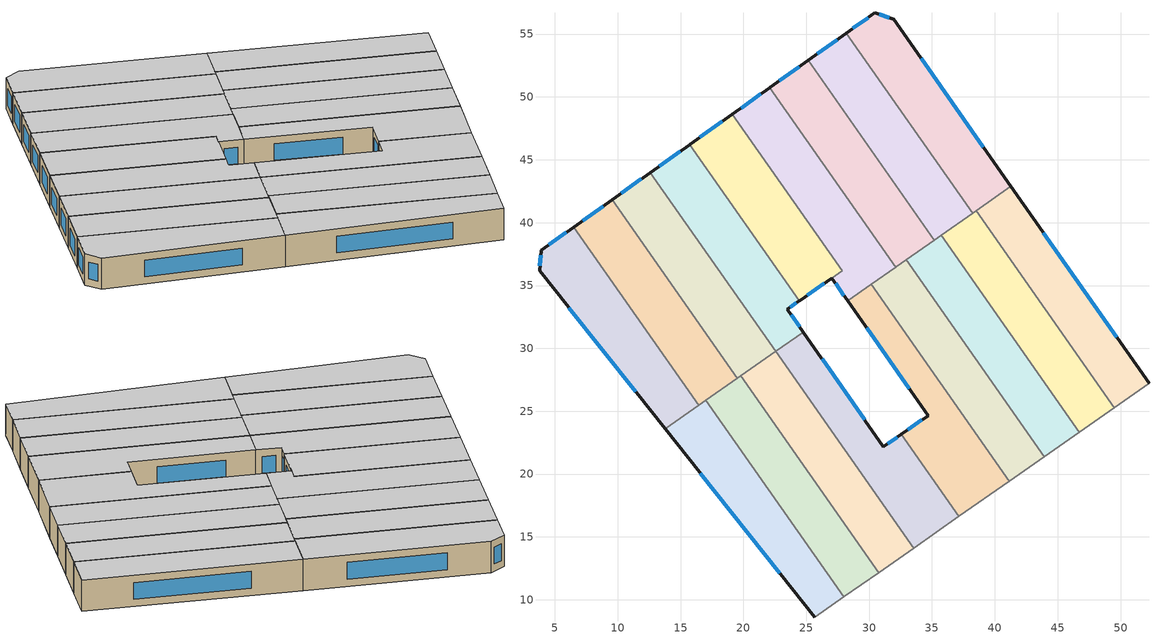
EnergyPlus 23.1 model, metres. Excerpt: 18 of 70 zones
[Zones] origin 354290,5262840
14d60b1d01263fcb_F0_dwelling_0
 floor ground (EU_floor_Construction): 31.96,56.18 41.28,42.88 38.23,40.74 28.18,55.07 30.47,56.7 z0
 wall outside (EU_wall_Construction): 41.28,42.88 31.96,56.18 30.47,56.7 28.18,55.07 z0:3
 wall to 14d60b1d01263fcb_F0_dwelling_1 (EU_wall_Construction): 28.18,55.07 38.23,40.74 z0:3
 wall to 14d60b1d01263fcb_F0_dwelling_9 (EU_wall_Construction): 38.51,40.93 41.28,42.88 z0:3
 wall to 14d60b1d01263fcb_F0_dwelling_10 (EU_wall_Construction): 38.23,40.74 38.51,40.93 z0:3
 window (EU_Window_Construction): 29.93,56.31 28.72,55.45 / 31.61,56.3 30.82,56.58 / 39.09,46 34.15,53.06 z0.7:2.3
 ceiling to 14d60b1d01263fcb_F1_dwelling_0 (EU_floor_Construction): 41.28,42.88 31.96,56.18 30.47,56.7 28.18,55.07 38.23,40.74 z3
14d60b1d01263fcb_F0_dwelling_1
 floor ground (EU_floor_Construction): 28.18,55.07 38.23,40.74 35.19,38.61 25.16,52.92 z0
 wall outside (EU_wall_Construction): 28.18,55.07 25.16,52.92 z0:3
 wall to 14d60b1d01263fcb_F0_dwelling_2 (EU_wall_Construction): 25.16,52.92 35.19,38.61 z0:3
 wall to 14d60b1d01263fcb_F0_dwelling_10 (EU_wall_Construction): 35.73,38.99 38.23,40.74 z0:3
 wall to 14d60b1d01263fcb_F0_dwelling_11 (EU_wall_Construction): 35.19,38.61 35.73,38.99 z0:3
 window (EU_Window_Construction): 27.47,54.57 25.87,53.43 z0.7:2.3
 ceiling to 14d60b1d01263fcb_F1_dwelling_1 (EU_floor_Construction): 38.23,40.74 28.18,55.07 25.16,52.92 35.19,38.61 z3
14d60b1d01263fcb_F0_dwelling_10
 floor ground (EU_floor_Construction): 38.51,40.93 49.48,25.28 46.71,23.33 35.73,38.99 z0
 wall to 14d60b1d01263fcb_F0_dwelling_9 (EU_wall_Construction): 49.48,25.28 38.51,40.93 z0:3
 wall adiabatic (EU_wall_Construction): 46.71,23.33 49.48,25.28 z0:3
 wall to 14d60b1d01263fcb_F0_dwelling_11 (EU_wall_Construction): 35.73,38.99 46.71,23.33 z0:3
 ceiling to 14d60b1d01263fcb_F1_dwelling_10 (EU_floor_Construction): 49.48,25.28 38.51,40.93 35.73,38.99 46.71,23.33 z3
14d60b1d01263fcb_F0_dwelling_11
 floor ground (EU_floor_Construction): 35.73,38.99 46.71,23.33 43.93,21.39 32.96,37.04 z0
 wall adiabatic (EU_wall_Construction): 43.93,21.39 46.71,23.33 z0:3
 wall to 14d60b1d01263fcb_F0_dwelling_12 (EU_wall_Construction): 32.96,37.04 43.93,21.39 z0:3
 wall to 14d60b1d01263fcb_F0_dwelling_2 (EU_wall_Construction): 35.19,38.61 32.96,37.04 z0:3
 ceiling to 14d60b1d01263fcb_F1_dwelling_11 (EU_floor_Construction): 46.71,23.33 35.73,38.99 32.96,37.04 43.93,21.39 z3
14d60b1d01263fcb_F0_dwelling_12
 floor ground (EU_floor_Construction): 32.96,37.04 43.93,21.39 41.16,19.45 30.18,35.1 z0
 wall adiabatic (EU_wall_Construction): 41.16,19.45 43.93,21.39 z0:3
 wall to 14d60b1d01263fcb_F0_dwelling_13 (EU_wall_Construction): 30.18,35.1 41.16,19.45 z0:3
 wall to 14d60b1d01263fcb_F0_dwelling_3 (EU_wall_Construction): 32.12,36.45 30.18,35.1 z0:3
 wall to 14d60b1d01263fcb_F0_dwelling_2 (EU_wall_Construction): 32.96,37.04 32.16,36.48 32.12,36.45 z0:3
 ceiling to 14d60b1d01263fcb_F1_dwelling_12 (EU_floor_Construction): 43.93,21.39 32.96,37.04 30.18,35.1 41.16,19.45 z3
14d60b1d01263fcb_F0_dwelling_13
 floor ground (EU_floor_Construction): 30.18,35.1 41.16,19.45 37.14,16.64 32.56,23.17 34.69,24.66 28.3,33.78 z0
 wall outside (EU_wall_Construction): 28.3,33.78 34.69,24.66 32.56,23.17 z0:3
 wall adiabatic (EU_wall_Construction): 37.14,16.64 41.16,19.45 z0:3
 wall to 14d60b1d01263fcb_F0_dwelling_14 (EU_wall_Construction): 32.56,23.17 37.14,16.64 z0:3
 wall to 14d60b1d01263fcb_F0_dwelling_3 (EU_wall_Construction): 30.18,35.1 28.3,33.78 z0:3
 window (EU_Window_Construction): 29.8,31.63 33.19,26.8 / 34.19,24.31 33.06,23.52 z0.7:2.3
 ceiling to 14d60b1d01263fcb_F1_dwelling_13 (EU_floor_Construction): 41.16,19.45 30.18,35.1 28.3,33.78 34.69,24.66 32.56,23.17 37.14,16.64 z3
14d60b1d01263fcb_F0_dwelling_14
 floor ground (EU_floor_Construction): 32.56,23.17 37.14,16.64 33.54,14.12 22.57,29.76 24.76,31.3 31.14,22.19 z0
 wall outside (EU_wall_Construction): 32.56,23.17 31.14,22.19 24.76,31.3 z0:3
 wall adiabatic (EU_wall_Construction): 33.54,14.12 37.14,16.64 z0:3
 wall to 14d60b1d01263fcb_F0_dwelling_15 (EU_wall_Construction): 22.57,29.76 33.54,14.12 z0:3
 wall to 14d60b1d01263fcb_F0_dwelling_5 (EU_wall_Construction): 24.76,31.3 22.57,29.76 z0:3
 window (EU_Window_Construction): 29.64,24.33 26.26,29.16 / 32.22,22.94 31.48,22.42 z0.7:2.3
 ceiling to 14d60b1d01263fcb_F1_dwelling_14 (EU_floor_Construction): 37.14,16.64 32.56,23.17 31.14,22.19 24.76,31.3 22.57,29.76 33.54,14.12 z3
14d60b1d01263fcb_F0_dwelling_15
 floor ground (EU_floor_Construction): 22.57,29.76 33.54,14.12 30.76,12.17 19.8,27.82 z0
 wall adiabatic (EU_wall_Construction): 30.76,12.17 33.54,14.12 z0:3
 wall to 14d60b1d01263fcb_F0_dwelling_16 (EU_wall_Construction): 19.8,27.82 30.76,12.17 z0:3
 wall to 14d60b1d01263fcb_F0_dwelling_6 (EU_wall_Construction): 22.56,29.76 19.8,27.82 z0:3
 ceiling to 14d60b1d01263fcb_F1_dwelling_15 (EU_floor_Construction): 33.54,14.12 22.57,29.76 19.8,27.82 30.76,12.17 z3
14d60b1d01263fcb_F0_dwelling_16
 floor ground (EU_floor_Construction): 19.8,27.82 30.76,12.17 27.98,10.23 17.02,25.87 z0
 wall adiabatic (EU_wall_Construction): 27.98,10.23 30.76,12.17 z0:3
 wall to 14d60b1d01263fcb_F0_dwelling_17 (EU_wall_Construction): 17.02,25.87 27.98,10.23 z0:3
 wall to 14d60b1d01263fcb_F0_dwelling_7 (EU_wall_Construction): 19.51,27.61 17.02,25.87 z0:3
 wall to 14d60b1d01263fcb_F0_dwelling_6 (EU_wall_Construction): 19.8,27.82 19.51,27.62 z0:3
 ceiling to 14d60b1d01263fcb_F1_dwelling_16 (EU_floor_Construction): 30.76,12.17 19.8,27.82 17.02,25.87 27.98,10.23 z3
14d60b1d01263fcb_F0_dwelling_17
 floor ground (EU_floor_Construction): 17.02,25.87 27.98,10.23 25.67,8.61 13.77,23.59 z0
 wall outside (EU_wall_Construction): 13.77,23.59 25.67,8.61 z0:3
 wall adiabatic (EU_wall_Construction): 25.67,8.61 27.98,10.23 z0:3
 wall to 14d60b1d01263fcb_F0_dwelling_8 (EU_wall_Construction): 16.45,25.47 13.77,23.59 z0:3
 wall to 14d60b1d01263fcb_F0_dwelling_7 (EU_wall_Construction): 17.02,25.87 16.45,25.47 z0:3
 window (EU_Window_Construction): 16.57,20.07 22.88,12.13 z0.7:2.3
 ceiling to 14d60b1d01263fcb_F1_dwelling_17 (EU_floor_Construction): 27.98,10.23 17.02,25.87 13.77,23.59 25.67,8.61 z3
14d60b1d01263fcb_F0_dwelling_2
 floor ground (EU_floor_Construction): 25.16,52.92 35.19,38.61 32.16,36.48 32.12,36.45 22.1,50.74 22.14,50.77 z0
 wall outside (EU_wall_Construction): 25.16,52.92 22.14,50.77 22.1,50.74 z0:3
 wall to 14d60b1d01263fcb_F0_dwelling_3 (EU_wall_Construction): 22.1,50.74 32.12,36.45 z0:3
 window (EU_Window_Construction): 24.45,52.42 22.85,51.28 z0.7:2.3
 ceiling to 14d60b1d01263fcb_F1_dwelling_2 (EU_floor_Construction): 35.19,38.61 25.16,52.92 22.14,50.77 22.1,50.74 32.12,36.45 32.16,36.48 z3
14d60b1d01263fcb_F0_dwelling_3
 floor ground (EU_floor_Construction): 22.1,50.74 32.12,36.45 28.3,33.78 27.03,35.59 27.85,36.16 19.11,48.62 z0
 wall outside (EU_wall_Construction): 22.1,50.74 19.11,48.62 / 27.03,35.59 28.3,33.78 z0:3
 wall to 14d60b1d01263fcb_F0_dwelling_4 (EU_wall_Construction): 19.11,48.62 27.85,36.16 27.03,35.59 z0:3
 window (EU_Window_Construction): 21.4,50.24 19.81,49.12 / 27.33,35.16 28,34.2 z0.7:2.3
 ceiling to 14d60b1d01263fcb_F1_dwelling_3 (EU_floor_Construction): 32.12,36.45 22.1,50.74 19.11,48.62 27.85,36.16 27.03,35.59 28.3,33.78 z3
14d60b1d01263fcb_F0_dwelling_4
 floor ground (EU_floor_Construction): 19.11,48.62 27.85,36.16 24.47,33.8 24.43,33.77 15.72,46.2 15.76,46.23 z0
 wall outside (EU_wall_Construction): 19.11,48.62 15.76,46.23 15.72,46.2 / 24.43,33.77 24.47,33.8 27.03,35.59 z0:3
 wall to 14d60b1d01263fcb_F0_dwelling_5 (EU_wall_Construction): 15.72,46.2 24.43,33.77 z0:3
 window (EU_Window_Construction): 18.32,48.06 16.54,46.79 / 25.07,34.22 26.43,35.17 z0.7:2.3
 ceiling to 14d60b1d01263fcb_F1_dwelling_4 (EU_floor_Construction): 27.85,36.16 19.11,48.62 15.76,46.23 15.72,46.2 24.43,33.77 24.47,33.8 z3
14d60b1d01263fcb_F0_dwelling_5
 floor ground (EU_floor_Construction): 15.72,46.2 24.43,33.77 23.49,33.12 24.76,31.3 22.57,29.76 12.59,43.98 z0
 wall outside (EU_wall_Construction): 15.72,46.2 12.59,43.98 / 24.76,31.3 23.49,33.12 24.43,33.77 z0:3
 wall to 14d60b1d01263fcb_F0_dwelling_6 (EU_wall_Construction): 12.59,43.98 22.57,29.76 z0:3
 window (EU_Window_Construction): 14.98,45.68 13.33,44.5 / 23.71,33.27 24.21,33.62 / 24.46,31.73 23.79,32.69 z0.7:2.3
 ceiling to 14d60b1d01263fcb_F1_dwelling_5 (EU_floor_Construction): 24.76,31.3 23.49,33.12 24.43,33.77 15.72,46.2 12.59,43.98 22.57,29.76 z3
14d60b1d01263fcb_F0_dwelling_6
 floor ground (EU_floor_Construction): 12.59,43.98 22.57,29.76 19.51,27.62 9.55,41.82 z0
 wall outside (EU_wall_Construction): 12.59,43.98 9.55,41.82 z0:3
 wall to 14d60b1d01263fcb_F0_dwelling_7 (EU_wall_Construction): 9.55,41.82 19.51,27.62 z0:3
 window (EU_Window_Construction): 11.88,43.47 10.27,42.32 z0.7:2.3
 ceiling to 14d60b1d01263fcb_F1_dwelling_6 (EU_floor_Construction): 22.57,29.76 12.59,43.98 9.55,41.82 19.51,27.62 z3
14d60b1d01263fcb_F0_dwelling_7
 floor ground (EU_floor_Construction): 9.55,41.82 19.51,27.62 16.45,25.47 6.51,39.65 z0
 wall outside (EU_wall_Construction): 9.55,41.82 6.51,39.65 z0:3
 wall to 14d60b1d01263fcb_F0_dwelling_8 (EU_wall_Construction): 6.51,39.65 16.45,25.47 z0:3
 window (EU_Window_Construction): 8.84,41.31 7.22,40.16 z0.7:2.3
 ceiling to 14d60b1d01263fcb_F1_dwelling_7 (EU_floor_Construction): 19.51,27.62 9.55,41.82 6.51,39.65 16.45,25.47 z3
14d60b1d01263fcb_F0_dwelling_8
 floor ground (EU_floor_Construction): 6.51,39.65 16.45,25.47 13.77,23.59 3.78,36.17 3.92,37.81 z0
 wall outside (EU_wall_Construction): 6.51,39.65 3.92,37.81 3.78,36.17 13.77,23.59 z0:3
 window (EU_Window_Construction): 5.9,39.22 4.53,38.24 / 6.13,33.21 11.43,26.55 / 3.89,37.42 3.82,36.55 z0.7:2.3
 ceiling to 14d60b1d01263fcb_F1_dwelling_8 (EU_floor_Construction): 16.45,25.47 6.51,39.65 3.92,37.81 3.78,36.17 13.77,23.59 z3
14d60b1d01263fcb_F0_dwelling_9
 floor ground (EU_floor_Construction): 41.28,42.88 52.26,27.22 49.48,25.28 38.51,40.93 z0
 wall outside (EU_wall_Construction): 52.26,27.22 41.28,42.88 z0:3
 wall adiabatic (EU_wall_Construction): 49.48,25.28 52.26,27.22 z0:3
 window (EU_Window_Construction): 49.68,30.9 43.86,39.2 z0.7:2.3
 ceiling to 14d60b1d01263fcb_F1_dwelling_9 (EU_floor_Construction): 52.26,27.22 41.28,42.88 38.51,40.93 49.48,25.28 z3
[Building]
EU S2 Campaign: North Axis=0; Terrain=City; Solar Distribution=FullExterior
[Site:Location]
Budapest.Ferenc.Liszt.Intl.AP: Latitude=47.437; Longitude=19.256; Time Zone=1; Elevation=185
[SizingPeriod:WeatherFileDays]
AnnualSizingPeriod: Begin Month=1; Begin Day of Month=1; End Month=12; End Day of Month=31; Day of Week for Start Day=Monday; Use Weather File Daylight Saving Period=No; Use Weather File Rain and Snow Indicators=No
[MATERIAL]
EU_InternalMass_Material: Roughness=MediumRough; Thickness=0.1; Conductivity=1; Density=1800; Specific Heat=900; Thermal Absorptance=0.9; Solar Absorptance=0.7; Visible Absorptance=0.7
[MATERIAL:NOMASS] Roughness=MediumRough; Thermal Absorptance=0.9; Solar Absorptance=0.7; Visible Absorptance=0.7
Name | Thermal Resistance
EU_wall_NoMass | 0.832559
EU_floor_NoMass | 0.872794
[WINDOWMATERIAL:SIMPLEGLAZINGSYSTEM]
EU_Window_SimpleGlazing: UFactor=2.79869; Solar Heat Gain Coefficient=0.75; Visible Transmittance=0.75
[CONSTRUCTION]
EU_wall_Construction: EU_wall_NoMass
EU_floor_Construction: EU_floor_NoMass
EU_Window_Construction: EU_Window_SimpleGlazing
EU_InternalMass_Construction: EU_InternalMass_Material
[ZONE] Type=1; Multiplier=1; Ceiling Height=autocalculate; Floor Area=autocalculate; Part of Total Floor Area=Yes
Name | Volume
14d60b1d01263fcb_F0_dwelling_0 | 194.406
14d60b1d01263fcb_F0_dwelling_1 | 194.362
14d60b1d01263fcb_F0_dwelling_10 | 194.343
14d60b1d01263fcb_F0_dwelling_11 | 194.387
14d60b1d01263fcb_F0_dwelling_12 | 194.372
14d60b1d01263fcb_F0_dwelling_13 | 194.337
14d60b1d01263fcb_F0_dwelling_14 | 194.38
14d60b1d01263fcb_F0_dwelling_15 | 194.323
14d60b1d01263fcb_F0_dwelling_16 | 194.4
14d60b1d01263fcb_F0_dwelling_17 | 194.369
14d60b1d01263fcb_F0_dwelling_2 | 196.977
14d60b1d01263fcb_F0_dwelling_3 | 198.352
14d60b1d01263fcb_F0_dwelling_4 | 190.066
14d60b1d01263fcb_F0_dwelling_5 | 192.1
14d60b1d01263fcb_F0_dwelling_6 | 194.349
14d60b1d01263fcb_F0_dwelling_7 | 194.402
14d60b1d01263fcb_F0_dwelling_8 | 194.36
14d60b1d01263fcb_F0_dwelling_9 | 194.391
[INTERNALMASS] Construction=EU_InternalMass_Construction
Name | Zone or ZoneList | Surface Area
14d60b1d01263fcb_F0_dwelling_0_EU_InternalMass | 14d60b1d01263fcb_F0_dwelling_0 | 64.8019
14d60b1d01263fcb_F0_dwelling_1_EU_InternalMass | 14d60b1d01263fcb_F0_dwelling_1 | 64.7873
14d60b1d01263fcb_F0_dwelling_2_EU_InternalMass | 14d60b1d01263fcb_F0_dwelling_2 | 65.6589
14d60b1d01263fcb_F0_dwelling_3_EU_InternalMass | 14d60b1d01263fcb_F0_dwelling_3 | 66.1167
14d60b1d01263fcb_F0_dwelling_4_EU_InternalMass | 14d60b1d01263fcb_F0_dwelling_4 | 63.3554
14d60b1d01263fcb_F0_dwelling_5_EU_InternalMass | 14d60b1d01263fcb_F0_dwelling_5 | 64.0327
14d60b1d01263fcb_F0_dwelling_6_EU_InternalMass | 14d60b1d01263fcb_F0_dwelling_6 | 64.7827
14d60b1d01263fcb_F0_dwelling_7_EU_InternalMass | 14d60b1d01263fcb_F0_dwelling_7 | 64.8006
14d60b1d01263fcb_F0_dwelling_8_EU_InternalMass | 14d60b1d01263fcb_F0_dwelling_8 | 64.7867
14d60b1d01263fcb_F0_dwelling_9_EU_InternalMass | 14d60b1d01263fcb_F0_dwelling_9 | 64.7971
14d60b1d01263fcb_F0_dwelling_10_EU_InternalMass | 14d60b1d01263fcb_F0_dwelling_10 | 64.7808
14d60b1d01263fcb_F0_dwelling_11_EU_InternalMass | 14d60b1d01263fcb_F0_dwelling_11 | 64.7958
14d60b1d01263fcb_F0_dwelling_12_EU_InternalMass | 14d60b1d01263fcb_F0_dwelling_12 | 64.7905
14d60b1d01263fcb_F0_dwelling_13_EU_InternalMass | 14d60b1d01263fcb_F0_dwelling_13 | 64.7788
14d60b1d01263fcb_F0_dwelling_14_EU_InternalMass | 14d60b1d01263fcb_F0_dwelling_14 | 64.7934
14d60b1d01263fcb_F0_dwelling_15_EU_InternalMass | 14d60b1d01263fcb_F0_dwelling_15 | 64.7742
14d60b1d01263fcb_F0_dwelling_16_EU_InternalMass | 14d60b1d01263fcb_F0_dwelling_16 | 64.8002
14d60b1d01263fcb_F0_dwelling_17_EU_InternalMass | 14d60b1d01263fcb_F0_dwelling_17 | 64.7897
[OTHEREQUIPMENT] Fuel Type=Electricity; Design Level Calculation Method=Watts/Area; Power per Zone Floor Area=1; Fraction Latent=0; Fraction Radiant=0; Fraction Lost=0; Carbon Dioxide Generation Rate=0; EndUse Subcategory=EU_Step8_InternalGains
Name | Zone or ZoneList or Space or SpaceList | Schedule
EU_Step8_InternalGain_14d60b1d01263fcb_F0_dwelling_0_f000 | 14d60b1d01263fcb_F0_dwelling_0 | EU_Step8_GainSchedule_14d60b1d01263fcb_F0_dwelling_0_f000
EU_Step8_InternalGain_14d60b1d01263fcb_F0_dwelling_1_f000 | 14d60b1d01263fcb_F0_dwelling_1 | EU_Step8_GainSchedule_14d60b1d01263fcb_F0_dwelling_1_f000
EU_Step8_InternalGain_14d60b1d01263fcb_F0_dwelling_2_f000 | 14d60b1d01263fcb_F0_dwelling_2 | EU_Step8_GainSchedule_14d60b1d01263fcb_F0_dwelling_2_f000
EU_Step8_InternalGain_14d60b1d01263fcb_F0_dwelling_3_f000 | 14d60b1d01263fcb_F0_dwelling_3 | EU_Step8_GainSchedule_14d60b1d01263fcb_F0_dwelling_3_f000
EU_Step8_InternalGain_14d60b1d01263fcb_F0_dwelling_4_f000 | 14d60b1d01263fcb_F0_dwelling_4 | EU_Step8_GainSchedule_14d60b1d01263fcb_F0_dwelling_4_f000
EU_Step8_InternalGain_14d60b1d01263fcb_F0_dwelling_5_f000 | 14d60b1d01263fcb_F0_dwelling_5 | EU_Step8_GainSchedule_14d60b1d01263fcb_F0_dwelling_5_f000
EU_Step8_InternalGain_14d60b1d01263fcb_F0_dwelling_6_f000 | 14d60b1d01263fcb_F0_dwelling_6 | EU_Step8_GainSchedule_14d60b1d01263fcb_F0_dwelling_6_f000
EU_Step8_InternalGain_14d60b1d01263fcb_F0_dwelling_7_f000 | 14d60b1d01263fcb_F0_dwelling_7 | EU_Step8_GainSchedule_14d60b1d01263fcb_F0_dwelling_7_f000
EU_Step8_InternalGain_14d60b1d01263fcb_F0_dwelling_8_f000 | 14d60b1d01263fcb_F0_dwelling_8 | EU_Step8_GainSchedule_14d60b1d01263fcb_F0_dwelling_8_f000
EU_Step8_InternalGain_14d60b1d01263fcb_F0_dwelling_9_f000 | 14d60b1d01263fcb_F0_dwelling_9 | EU_Step8_GainSchedule_14d60b1d01263fcb_F0_dwelling_9_f000
EU_Step8_InternalGain_14d60b1d01263fcb_F0_dwelling_10_f000 | 14d60b1d01263fcb_F0_dwelling_10 | EU_Step8_GainSchedule_14d60b1d01263fcb_F0_dwelling_10_f000
EU_Step8_InternalGain_14d60b1d01263fcb_F0_dwelling_11_f000 | 14d60b1d01263fcb_F0_dwelling_11 | EU_Step8_GainSchedule_14d60b1d01263fcb_F0_dwelling_11_f000
EU_Step8_InternalGain_14d60b1d01263fcb_F0_dwelling_12_f000 | 14d60b1d01263fcb_F0_dwelling_12 | EU_Step8_GainSchedule_14d60b1d01263fcb_F0_dwelling_12_f000
EU_Step8_InternalGain_14d60b1d01263fcb_F0_dwelling_13_f000 | 14d60b1d01263fcb_F0_dwelling_13 | EU_Step8_GainSchedule_14d60b1d01263fcb_F0_dwelling_13_f000
EU_Step8_InternalGain_14d60b1d01263fcb_F0_dwelling_14_f000 | 14d60b1d01263fcb_F0_dwelling_14 | EU_Step8_GainSchedule_14d60b1d01263fcb_F0_dwelling_14_f000
EU_Step8_InternalGain_14d60b1d01263fcb_F0_dwelling_15_f000 | 14d60b1d01263fcb_F0_dwelling_15 | EU_Step8_GainSchedule_14d60b1d01263fcb_F0_dwelling_15_f000
EU_Step8_InternalGain_14d60b1d01263fcb_F0_dwelling_16_f000 | 14d60b1d01263fcb_F0_dwelling_16 | EU_Step8_GainSchedule_14d60b1d01263fcb_F0_dwelling_16_f000
EU_Step8_InternalGain_14d60b1d01263fcb_F0_dwelling_17_f000 | 14d60b1d01263fcb_F0_dwelling_17 | EU_Step8_GainSchedule_14d60b1d01263fcb_F0_dwelling_17_f000
[ZONEVENTILATION:DESIGNFLOWRATE] Schedule=EU_AlwaysOn; Design Flow Rate Calculation Method=AirChanges/Hour; Air Changes per Hour=0.475469; Ventilation Type=Natural; Fan Pressure Rise=0; Fan Total Efficiency=1; Constant Term Coefficient=1; Temperature Term Coefficient=0; Velocity Term Coefficient=0; Velocity Squared Term Coefficient=0; Minimum Indoor Temperature=-100; Maximum Indoor Temperature=100; Delta Temperature=-100; Minimum Outdoor Temperature=-100; Maximum Outdoor Temperature=100; Maximum Wind Speed=40
Name | Zone or ZoneList or Space or SpaceList
EU_ConstantAir_14d60b1d01263fcb_F0_dwelling_0 | 14d60b1d01263fcb_F0_dwelling_0
EU_ConstantAir_14d60b1d01263fcb_F0_dwelling_1 | 14d60b1d01263fcb_F0_dwelling_1
EU_ConstantAir_14d60b1d01263fcb_F0_dwelling_2 | 14d60b1d01263fcb_F0_dwelling_2
EU_ConstantAir_14d60b1d01263fcb_F0_dwelling_3 | 14d60b1d01263fcb_F0_dwelling_3
EU_ConstantAir_14d60b1d01263fcb_F0_dwelling_4 | 14d60b1d01263fcb_F0_dwelling_4
EU_ConstantAir_14d60b1d01263fcb_F0_dwelling_5 | 14d60b1d01263fcb_F0_dwelling_5
EU_ConstantAir_14d60b1d01263fcb_F0_dwelling_6 | 14d60b1d01263fcb_F0_dwelling_6
EU_ConstantAir_14d60b1d01263fcb_F0_dwelling_7 | 14d60b1d01263fcb_F0_dwelling_7
EU_ConstantAir_14d60b1d01263fcb_F0_dwelling_8 | 14d60b1d01263fcb_F0_dwelling_8
EU_ConstantAir_14d60b1d01263fcb_F0_dwelling_9 | 14d60b1d01263fcb_F0_dwelling_9
EU_ConstantAir_14d60b1d01263fcb_F0_dwelling_10 | 14d60b1d01263fcb_F0_dwelling_10
EU_ConstantAir_14d60b1d01263fcb_F0_dwelling_11 | 14d60b1d01263fcb_F0_dwelling_11
EU_ConstantAir_14d60b1d01263fcb_F0_dwelling_12 | 14d60b1d01263fcb_F0_dwelling_12
EU_ConstantAir_14d60b1d01263fcb_F0_dwelling_13 | 14d60b1d01263fcb_F0_dwelling_13
EU_ConstantAir_14d60b1d01263fcb_F0_dwelling_14 | 14d60b1d01263fcb_F0_dwelling_14
EU_ConstantAir_14d60b1d01263fcb_F0_dwelling_15 | 14d60b1d01263fcb_F0_dwelling_15
EU_ConstantAir_14d60b1d01263fcb_F0_dwelling_16 | 14d60b1d01263fcb_F0_dwelling_16
EU_ConstantAir_14d60b1d01263fcb_F0_dwelling_17 | 14d60b1d01263fcb_F0_dwelling_17
[HVACTEMPLATE:THERMOSTAT] Constant Heating Setpoint=20; Constant Cooling Setpoint=50
EU_HeatOnly_14d60b1d01263fcb_F0_dwelling_0; EU_HeatOnly_14d60b1d01263fcb_F0_dwelling_1; EU_HeatOnly_14d60b1d01263fcb_F0_dwelling_2; EU_HeatOnly_14d60b1d01263fcb_F0_dwelling_3; EU_HeatOnly_14d60b1d01263fcb_F0_dwelling_4; EU_HeatOnly_14d60b1d01263fcb_F0_dwelling_5; EU_HeatOnly_14d60b1d01263fcb_F0_dwelling_6; EU_HeatOnly_14d60b1d01263fcb_F0_dwelling_7; EU_HeatOnly_14d60b1d01263fcb_F0_dwelling_8; EU_HeatOnly_14d60b1d01263fcb_F0_dwelling_9; EU_HeatOnly_14d60b1d01263fcb_F0_dwelling_10; EU_HeatOnly_14d60b1d01263fcb_F0_dwelling_11; EU_HeatOnly_14d60b1d01263fcb_F0_dwelling_12; EU_HeatOnly_14d60b1d01263fcb_F0_dwelling_13; EU_HeatOnly_14d60b1d01263fcb_F0_dwelling_14; EU_HeatOnly_14d60b1d01263fcb_F0_dwelling_15; EU_HeatOnly_14d60b1d01263fcb_F0_dwelling_16; EU_HeatOnly_14d60b1d01263fcb_F0_dwelling_17; EU_HeatOnly_14d60b1d01263fcb_F1_dwelling_0; EU_HeatOnly_14d60b1d01263fcb_F1_dwelling_1; EU_HeatOnly_14d60b1d01263fcb_F1_dwelling_2; EU_HeatOnly_14d60b1d01263fcb_F1_dwelling_3; EU_HeatOnly_14d60b1d01263fcb_F1_dwelling_4; EU_HeatOnly_14d60b1d01263fcb_F1_dwelling_5; EU_HeatOnly_14d60b1d01263fcb_F1_dwelling_6; EU_HeatOnly_14d60b1d01263fcb_F1_dwelling_7; EU_HeatOnly_14d60b1d01263fcb_F1_dwelling_8; EU_HeatOnly_14d60b1d01263fcb_F1_dwelling_9; EU_HeatOnly_14d60b1d01263fcb_F1_dwelling_10; EU_HeatOnly_14d60b1d01263fcb_F1_dwelling_11; EU_HeatOnly_14d60b1d01263fcb_F1_dwelling_12; EU_HeatOnly_14d60b1d01263fcb_F1_dwelling_13; EU_HeatOnly_14d60b1d01263fcb_F1_dwelling_14; EU_HeatOnly_14d60b1d01263fcb_F1_dwelling_15; EU_HeatOnly_14d60b1d01263fcb_F1_dwelling_16; EU_HeatOnly_14d60b1d01263fcb_F1_dwelling_17; EU_HeatOnly_14d60b1d01263fcb_F2_dwelling_0; EU_HeatOnly_14d60b1d01263fcb_F2_dwelling_1; EU_HeatOnly_14d60b1d01263fcb_F2_dwelling_2; EU_HeatOnly_14d60b1d01263fcb_F2_dwelling_3; EU_HeatOnly_14d60b1d01263fcb_F2_dwelling_4; EU_HeatOnly_14d60b1d01263fcb_F2_dwelling_5; EU_HeatOnly_14d60b1d01263fcb_F2_dwelling_6; EU_HeatOnly_14d60b1d01263fcb_F2_dwelling_7; EU_HeatOnly_14d60b1d01263fcb_F2_dwelling_8; EU_HeatOnly_14d60b1d01263fcb_F2_dwelling_9; EU_HeatOnly_14d60b1d01263fcb_F2_dwelling_10; EU_HeatOnly_14d60b1d01263fcb_F2_dwelling_11; EU_HeatOnly_14d60b1d01263fcb_F2_dwelling_12; EU_HeatOnly_14d60b1d01263fcb_F2_dwelling_13; EU_HeatOnly_14d60b1d01263fcb_F2_dwelling_14; EU_HeatOnly_14d60b1d01263fcb_F2_dwelling_15; EU_HeatOnly_14d60b1d01263fcb_F2_dwelling_16; EU_HeatOnly_14d60b1d01263fcb_F3_dwelling_0; EU_HeatOnly_14d60b1d01263fcb_F3_dwelling_1; EU_HeatOnly_14d60b1d01263fcb_F3_dwelling_2; EU_HeatOnly_14d60b1d01263fcb_F3_dwelling_3; EU_HeatOnly_14d60b1d01263fcb_F3_dwelling_4; EU_HeatOnly_14d60b1d01263fcb_F3_dwelling_5; EU_HeatOnly_14d60b1d01263fcb_F3_dwelling_6; EU_HeatOnly_14d60b1d01263fcb_F3_dwelling_7; EU_HeatOnly_14d60b1d01263fcb_F3_dwelling_8; EU_HeatOnly_14d60b1d01263fcb_F3_dwelling_9; EU_HeatOnly_14d60b1d01263fcb_F3_dwelling_10; EU_HeatOnly_14d60b1d01263fcb_F3_dwelling_11; EU_HeatOnly_14d60b1d01263fcb_F3_dwelling_12; EU_HeatOnly_14d60b1d01263fcb_F3_dwelling_13; EU_HeatOnly_14d60b1d01263fcb_F3_dwelling_14; EU_HeatOnly_14d60b1d01263fcb_F3_dwelling_15; EU_HeatOnly_14d60b1d01263fcb_F3_dwelling_16
[HVACTEMPLATE:ZONE:IDEALLOADSAIRSYSTEM] System Availability Schedule=EU_AlwaysOn; Maximum Heating Supply Air Temperature=50; Minimum Cooling Supply Air Temperature=13; Maximum Heating Supply Air Humidity Ratio=0.0156; Minimum Cooling Supply Air Humidity Ratio=0.0077; Heating Limit=NoLimit; Cooling Limit=NoLimit; Heating Availability Schedule=EU_AlwaysOn; Cooling Availability Schedule=EU_CoolingOff; Dehumidification Control Type=ConstantSensibleHeatRatio; Cooling Sensible Heat Ratio=0.7; Dehumidification Setpoint=60; Humidification Control Type=None; Humidification Setpoint=30; Outdoor Air Method=None; Outdoor Air Flow Rate per Person=0.00944; Outdoor Air Flow Rate per Zone Floor Area=0; Outdoor Air Flow Rate per Zone=0; Demand Controlled Ventilation Type=None; Outdoor Air Economizer Type=NoEconomizer; Heat Recovery Type=None; Sensible Heat Recovery Effectiveness=0.7; Latent Heat Recovery Effectiveness=0.65
Name | Template Thermostat
14d60b1d01263fcb_F0_dwelling_0 | EU_HeatOnly_14d60b1d01263fcb_F0_dwelling_0
14d60b1d01263fcb_F0_dwelling_1 | EU_HeatOnly_14d60b1d01263fcb_F0_dwelling_1
14d60b1d01263fcb_F0_dwelling_2 | EU_HeatOnly_14d60b1d01263fcb_F0_dwelling_2
14d60b1d01263fcb_F0_dwelling_3 | EU_HeatOnly_14d60b1d01263fcb_F0_dwelling_3
14d60b1d01263fcb_F0_dwelling_4 | EU_HeatOnly_14d60b1d01263fcb_F0_dwelling_4
14d60b1d01263fcb_F0_dwelling_5 | EU_HeatOnly_14d60b1d01263fcb_F0_dwelling_5
14d60b1d01263fcb_F0_dwelling_6 | EU_HeatOnly_14d60b1d01263fcb_F0_dwelling_6
14d60b1d01263fcb_F0_dwelling_7 | EU_HeatOnly_14d60b1d01263fcb_F0_dwelling_7
14d60b1d01263fcb_F0_dwelling_8 | EU_HeatOnly_14d60b1d01263fcb_F0_dwelling_8
14d60b1d01263fcb_F0_dwelling_9 | EU_HeatOnly_14d60b1d01263fcb_F0_dwelling_9
14d60b1d01263fcb_F0_dwelling_10 | EU_HeatOnly_14d60b1d01263fcb_F0_dwelling_10
14d60b1d01263fcb_F0_dwelling_11 | EU_HeatOnly_14d60b1d01263fcb_F0_dwelling_11
14d60b1d01263fcb_F0_dwelling_12 | EU_HeatOnly_14d60b1d01263fcb_F0_dwelling_12
14d60b1d01263fcb_F0_dwelling_13 | EU_HeatOnly_14d60b1d01263fcb_F0_dwelling_13
14d60b1d01263fcb_F0_dwelling_14 | EU_HeatOnly_14d60b1d01263fcb_F0_dwelling_14
14d60b1d01263fcb_F0_dwelling_15 | EU_HeatOnly_14d60b1d01263fcb_F0_dwelling_15
14d60b1d01263fcb_F0_dwelling_16 | EU_HeatOnly_14d60b1d01263fcb_F0_dwelling_16
14d60b1d01263fcb_F0_dwelling_17 | EU_HeatOnly_14d60b1d01263fcb_F0_dwelling_17
[SIZING:ZONE] Zone Cooling Design Supply Air Temperature Input Method=SupplyAirTemperature; Zone Cooling Design Supply Air Temperature=13; Zone Heating Design Supply Air Temperature Input Method=SupplyAirTemperature; Zone Heating Design Supply Air Temperature=50; Zone Cooling Design Supply Air Humidity Ratio=0.008; Zone Heating Design Supply Air Humidity Ratio=0.008; Cooling Design Air Flow Method=DesignDay; Cooling Design Air Flow Rate=0; Cooling Minimum Air Flow per Zone Floor Area=0.000762; Cooling Minimum Air Flow=0; Cooling Minimum Air Flow Fraction=0.2; Heating Design Air Flow Method=DesignDay; Heating Design Air Flow Rate=0; Heating Maximum Air Flow per Zone Floor Area=0.002032; Heating Maximum Air Flow=0.141576; Heating Maximum Air Flow Fraction=0.3; Account for Dedicated Outdoor Air System=No; Dedicated Outdoor Air System Control Strategy=NeutralSupplyAir; Dedicated Outdoor Air Low Setpoint Temperature for Design=autosize; Dedicated Outdoor Air High Setpoint Temperature for Design=autosize; Zone Load Sizing Method=Sensible Load Only No Latent Load; Zone Latent Cooling Design Supply Air Humidity Ratio Input Method=HumidityRatioDifference; Zone Cooling Design Supply Air Humidity Ratio Difference=0.005; Zone Latent Heating Design Supply Air Humidity Ratio Input Method=HumidityRatioDifference; Zone Humidification Design Supply Air Humidity Ratio Difference=0.005
14d60b1d01263fcb_F0_dwelling_0; 14d60b1d01263fcb_F0_dwelling_1; 14d60b1d01263fcb_F0_dwelling_2; 14d60b1d01263fcb_F0_dwelling_3; 14d60b1d01263fcb_F0_dwelling_4; 14d60b1d01263fcb_F0_dwelling_5; 14d60b1d01263fcb_F0_dwelling_6; 14d60b1d01263fcb_F0_dwelling_7; 14d60b1d01263fcb_F0_dwelling_8; 14d60b1d01263fcb_F0_dwelling_9; 14d60b1d01263fcb_F0_dwelling_10; 14d60b1d01263fcb_F0_dwelling_11; 14d60b1d01263fcb_F0_dwelling_12; 14d60b1d01263fcb_F0_dwelling_13; 14d60b1d01263fcb_F0_dwelling_14; 14d60b1d01263fcb_F0_dwelling_15; 14d60b1d01263fcb_F0_dwelling_16; 14d60b1d01263fcb_F0_dwelling_17
[SCHEDULE:CONSTANT]
Name | Hourly Value
EU_AlwaysOn | 1
EU_CoolingOff | 0
[SCHEDULE:FILE] Column Number=1; Rows to Skip at Top=0; Number of Hours of Data=8760; Column Separator=Comma; Interpolate to Timestep=No; Minutes per Item=60; Adjust Schedule for Daylight Savings=Yes
Name | File
EU_Step8_GainSchedule_14d60b1d01263fcb_F0_dwelling_0_f000 | ../../schedules/14d60b1d01263fcb/14d60b1d01263fcb_F0_dwelling_0_f000_gain.csv
EU_Step8_GainSchedule_14d60b1d01263fcb_F0_dwelling_1_f000 | ../../schedules/14d60b1d01263fcb/14d60b1d01263fcb_F0_dwelling_1_f000_gain.csv
EU_Step8_GainSchedule_14d60b1d01263fcb_F0_dwelling_2_f000 | ../../schedules/14d60b1d01263fcb/14d60b1d01263fcb_F0_dwelling_2_f000_gain.csv
EU_Step8_GainSchedule_14d60b1d01263fcb_F0_dwelling_3_f000 | ../../schedules/14d60b1d01263fcb/14d60b1d01263fcb_F0_dwelling_3_f000_gain.csv
EU_Step8_GainSchedule_14d60b1d01263fcb_F0_dwelling_4_f000 | ../../schedules/14d60b1d01263fcb/14d60b1d01263fcb_F0_dwelling_4_f000_gain.csv
EU_Step8_GainSchedule_14d60b1d01263fcb_F0_dwelling_5_f000 | ../../schedules/14d60b1d01263fcb/14d60b1d01263fcb_F0_dwelling_5_f000_gain.csv
EU_Step8_GainSchedule_14d60b1d01263fcb_F0_dwelling_6_f000 | ../../schedules/14d60b1d01263fcb/14d60b1d01263fcb_F0_dwelling_6_f000_gain.csv
EU_Step8_GainSchedule_14d60b1d01263fcb_F0_dwelling_7_f000 | ../../schedules/14d60b1d01263fcb/14d60b1d01263fcb_F0_dwelling_7_f000_gain.csv
EU_Step8_GainSchedule_14d60b1d01263fcb_F0_dwelling_8_f000 | ../../schedules/14d60b1d01263fcb/14d60b1d01263fcb_F0_dwelling_8_f000_gain.csv
EU_Step8_GainSchedule_14d60b1d01263fcb_F0_dwelling_9_f000 | ../../schedules/14d60b1d01263fcb/14d60b1d01263fcb_F0_dwelling_9_f000_gain.csv
EU_Step8_GainSchedule_14d60b1d01263fcb_F0_dwelling_10_f000 | ../../schedules/14d60b1d01263fcb/14d60b1d01263fcb_F0_dwelling_10_f000_gain.csv
EU_Step8_GainSchedule_14d60b1d01263fcb_F0_dwelling_11_f000 | ../../schedules/14d60b1d01263fcb/14d60b1d01263fcb_F0_dwelling_11_f000_gain.csv
EU_Step8_GainSchedule_14d60b1d01263fcb_F0_dwelling_12_f000 | ../../schedules/14d60b1d01263fcb/14d60b1d01263fcb_F0_dwelling_12_f000_gain.csv
EU_Step8_GainSchedule_14d60b1d01263fcb_F0_dwelling_13_f000 | ../../schedules/14d60b1d01263fcb/14d60b1d01263fcb_F0_dwelling_13_f000_gain.csv
EU_Step8_GainSchedule_14d60b1d01263fcb_F0_dwelling_14_f000 | ../../schedules/14d60b1d01263fcb/14d60b1d01263fcb_F0_dwelling_14_f000_gain.csv
EU_Step8_GainSchedule_14d60b1d01263fcb_F0_dwelling_15_f000 | ../../schedules/14d60b1d01263fcb/14d60b1d01263fcb_F0_dwelling_15_f000_gain.csv
EU_Step8_GainSchedule_14d60b1d01263fcb_F0_dwelling_16_f000 | ../../schedules/14d60b1d01263fcb/14d60b1d01263fcb_F0_dwelling_16_f000_gain.csv
EU_Step8_GainSchedule_14d60b1d01263fcb_F0_dwelling_17_f000 | ../../schedules/14d60b1d01263fcb/14d60b1d01263fcb_F0_dwelling_17_f000_gain.csv
